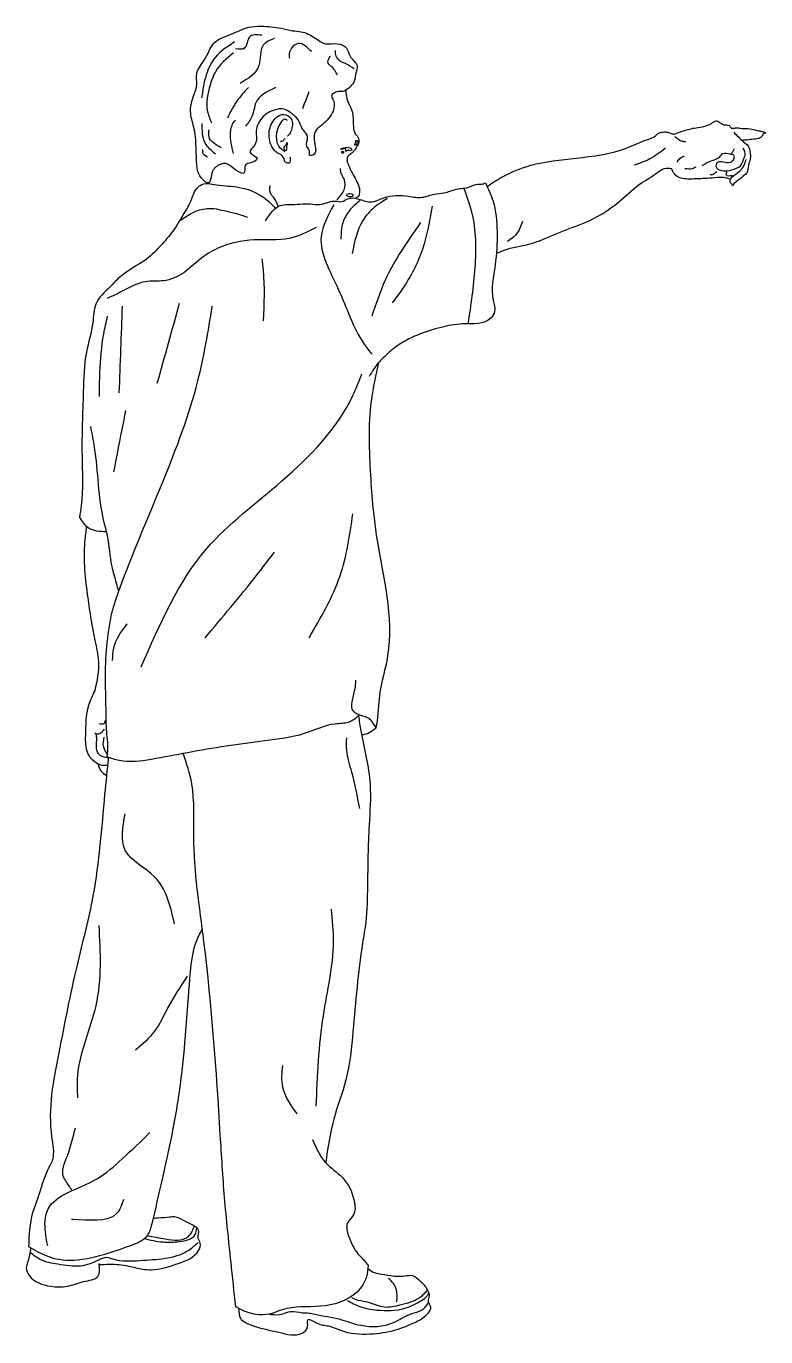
# Model space of a CAD drawing. Header units: metres. Extents: x -355 to 626, y -2 to 1737.
import ezdxf

# ---------------------------------------------------------------- set-up
doc = ezdxf.new("R2010")
doc.units = ezdxf.units.M
doc.layers.add('ceco.net 236', color=7, linetype='Continuous')

msp = doc.modelspace()

# ---------------------------------------------------------------- linework, layer by layer
at = {"layer": 'ceco.net 236'}
msp.add_line((-114.3, 1528.9), (-114.7, 1528), dxfattribs=at)
at = {"layer": 'ceco.net 236', "start_tangent": (0.904639, 0.426178), "end_tangent": (0.904639, 0.426178)}
msp.add_spline([(66.9, 1650.8), (80.1, 1664), (82.8, 1675.9), (84.1, 1683.9), (74.8, 1697.1), (70.2, 1707.7), (58.3, 1713.7), (42.4, 1713.7), (27.8, 1721.6), (9.9, 1729.6), (-1.4, 1730.9), (-16.7, 1734.2), (-43.2, 1736.9), (-59.7, 1735.5), (-83, 1726.3), (-96.2, 1721), (-105.5, 1715), (-112.1, 1704.4), (-118.8, 1691.8), (-128.7, 1674), (-128.7, 1659.4), (-134.7, 1638.9), (-136.7, 1621.6), (-132, 1600.5), (-129.4, 1572.6), (-128.8, 1556.9), (-122.7, 1535.6), (-112.8, 1528.9), (-108.8, 1541.5), (-98.9, 1552.8), (-91.6, 1554.8), (-77, 1546.1), (-65.7, 1542.2), (-64.4, 1552.1), (-55.8, 1556.1), (-48.5, 1561.4), (-57.8, 1569.3), (-51.8, 1579.3), (-49.8, 1597.8), (-40.5, 1617), (-25.9, 1625.6), (-12.7, 1626.9), (-4.7, 1622.3), (4.6, 1614.4), (9.9, 1604.4), (13.2, 1598.5), (18.5, 1589.9), (17.2, 1577.3), (21.1, 1571.3), (21.1, 1565.7), (26.8, 1566.8), (28.4, 1577.6), (29.6, 1598.8), (37.8, 1606.1), (46.3, 1614.6), (52.2, 1624.4), (52.6, 1638.5), (50.3, 1644), (58.8, 1650.2), (66.9, 1650.8)], degree=3, dxfattribs=at)
at = {"layer": 'ceco.net 236'}
for points in [[(-42.3, 1724.9), (-58.8, 1722.6), (-65.4, 1707.6), (-77.1, 1707.1)], [(-78.5, 1716), (-103.9, 1695.8), (-116.1, 1672.4), (-122.2, 1641.8)], [(-25.4, 1720.7), (-40.5, 1711.8), (-46.1, 1685), (-71, 1661.1)], [(23.5, 1703.3), (17.4, 1709), (8.4, 1714.1), (-6.1, 1700.1), (-5.7, 1694.4)], [(80.3, 1680.3), (68.6, 1687.4), (59.7, 1692.1), (55.9, 1699.1), (55.4, 1704.8)], [(-79.9, 1701.5), (-103.9, 1676.6), (-111, 1658.7), (-114.7, 1625.4), (-109.1, 1608.5)], [(58.2, 1671.9), (49.3, 1684.1), (46, 1686.9), (48.4, 1697.7)], [(-60.2, 1655.5), (-75.7, 1637.2), (-87.9, 1615.1)], [(-24, 1655.5), (-50.3, 1635.3), (-55, 1617.9), (-64, 1604.3)], [(20.2, 1649.8), (12.7, 1630.1), (11.7, 1627.3)], [(69, 1651.9), (71.8, 1636.8), (75.4, 1629.6), (79, 1614.9), (81.7, 1594.3), (85.9, 1588.1), (85.6, 1580.2), (82, 1574.3), (79.7, 1571), (71.5, 1563.5), (73.8, 1549.8), (83.9, 1530.4), (87.1, 1521.3), (86.8, 1514.1), (85.5, 1510.8), (81.9, 1508.6)], [(-11.4, 1556.5), (-15.3, 1565), (-21.9, 1568.9), (-29.1, 1577.4), (-32.4, 1597.7), (-24.5, 1614.4), (-16, 1619.7), (-5.2, 1616.4), (-1.6, 1607.9), (-2.9, 1599.7), (-5.8, 1593.5), (-8.4, 1590.9)], [(-103.9, 1567.2), (-117.5, 1581.8), (-121.3, 1608)], [(-79.9, 1568.1), (-83.7, 1595.8), (-78.5, 1610.9), (-77.1, 1612.3)], [(-11.8, 1570.1), (-19.9, 1577.7), (-22.3, 1585.1), (-22.5, 1594.1), (-15.3, 1611.3), (-12, 1613.9), (-8.7, 1612.2)], [(505.3, 1593.7), (517, 1598), (533.9, 1602.2), (554.2, 1608), (560.4, 1611.3), (564.4, 1609.7), (570.7, 1606.2), (577.7, 1605), (580.6, 1601.8), (586.1, 1602), (594, 1601.3), (605.5, 1600.8), (615.2, 1598.4), (620.4, 1597.5), (626.1, 1595.8)], [(-96.4, 1575.7), (-112.4, 1590.2), (-112.4, 1599.6)], [(-11.7, 1588.1), (-14.1, 1585), (-18.1, 1583.6)], [(82.8, 1585.6), (82, 1582), (81.2, 1579), (83.9, 1580.3), (83.5, 1582.7), (85.2, 1583.8), (84.6, 1584.8), (82.8, 1585.6)], [(256.5, 1524.4), (277.7, 1537.5), (314.4, 1552.3), (374.9, 1561.8), (440.1, 1574.8), (471, 1587.2), (480.4, 1591.7), (484.3, 1595.2), (491.1, 1596.6), (496.5, 1596.2), (500.8, 1594.5), (505.3, 1593.7)], [(505.8, 1590.6), (515.3, 1584.4), (520.4, 1584)], [(583.8, 1596.3), (596.6, 1583.7), (604.2, 1575.3), (605.5, 1568.3), (606.1, 1563.8), (603.2, 1552), (601.4, 1542.8), (596.8, 1538.2), (587.5, 1530.8), (583.6, 1527.5), (582.2, 1525.3)], [(626.3, 1595.4), (624.3, 1594.7), (623.1, 1594.7), (622.9, 1594.1), (621, 1590.6), (617.1, 1588.1), (608, 1586.8), (598.9, 1585.6), (596, 1585.6)], [(-114.2, 1563), (-120.8, 1569.5), (-120.4, 1573.3)], [(-9.2, 1582.7), (-11.5, 1578.2), (-12.3, 1577.6), (-13, 1575.1), (-10.9, 1572), (-9, 1573.6), (-9.3, 1577.2), (-8.4, 1581.5), (-9.1, 1582.7)], [(77, 1572.5), (76.2, 1574.6), (74.4, 1575.6), (70.8, 1576.2), (67.7, 1575.7), (64.2, 1575.1), (62.1, 1573.1), (69.2, 1574.1), (69.2, 1572.7), (68.9, 1571.2), (71.5, 1572), (72.8, 1572.5), (74.5, 1571.7), (77, 1572.5)], [(63.4, 1570.2), (66.2, 1570.1), (66.6, 1569.4), (64.7, 1569.1), (63.4, 1569.2), (63.4, 1570.2)], [(493.4, 1575), (472.6, 1560.9), (451.9, 1552.4)], [(542, 1552.1), (554, 1558.3), (565.2, 1563.6), (569.6, 1568.2), (578.4, 1567.4), (583.6, 1565.9), (583.3, 1560), (578.9, 1555.9), (569.9, 1556.5), (561.4, 1555.4), (560.5, 1550.1), (566.6, 1545.7), (581.3, 1546.3), (592.7, 1551.8), (597.4, 1561.5), (598.9, 1565.3), (596.2, 1575.3)], [(580.5, 1567.4), (583, 1571.1), (584.8, 1574.5)], [(-11.4, 1556.5), (-8.1, 1555.7), (-5.3, 1556.2), (-4.2, 1560.2), (-4.7, 1563.1)], [(268.9, 1435.4), (283, 1440.9), (317.4, 1449.2), (351.2, 1462.9), (386.8, 1476.5), (431.2, 1503.7), (458.5, 1526.8), (482.8, 1542.8), (491.7, 1548.1), (501.2, 1548.2)], [(579.5, 1533.7), (570.1, 1536), (555.1, 1535.4), (531.4, 1534.2), (513.8, 1535.4), (505, 1540.8), (501.2, 1548.2)], [(508.6, 1556.7), (512.8, 1561.8), (517.9, 1564.8)], [(533.4, 1550), (528.5, 1547.6), (519.9, 1547.6), (518.8, 1547.6)], [(581.6, 1537.2), (591.3, 1544.4), (594.6, 1547.7), (597.5, 1552.6), (600.4, 1560.2)], [(57, 1506.3), (66.8, 1520), (67.2, 1533.1), (63.2, 1541), (61.9, 1547.9)], [(561, 1544.3), (558.9, 1541.8), (555, 1539.9), (552.5, 1539.7)], [(582.2, 1538.4), (574, 1539.4), (575, 1544.8)], [(582.2, 1525.4), (581.3, 1527.3), (580.4, 1528), (579, 1530.1), (581.6, 1537.2)], [(-37.5, 1478.8), (-15.6, 1499.6), (-5.4, 1500.2), (22.3, 1501), (34.2, 1500.2), (48.8, 1504.2), (55.5, 1504.8), (64, 1504.2), (71.5, 1508), (86.4, 1507.4), (93.1, 1505.4), (101.6, 1503.7), (111.8, 1506), (119.6, 1509.2), (152.3, 1511.2), (170.6, 1509.9), (186.7, 1514.1), (199.2, 1515.7), (216.2, 1520.7), (233.2, 1523.6), (244.4, 1527.3), (249.8, 1527.3), (254.4, 1529)], [(-20.7, 1497.5), (-25.8, 1508.6), (-30.5, 1514.4), (-31.4, 1525.5)], [(75.2, 1510.6), (78.5, 1511.4), (78, 1514), (74.8, 1514.8), (71.5, 1514.6), (70.6, 1512.1), (75.2, 1510.6)], [(254.4, 1529), (264.5, 1504.9), (269.8, 1463.8), (267.2, 1420), (264.5, 1373), (266.5, 1358.4), (261.8, 1349.8), (224, 1341.8), (195.5, 1337.2), (135.3, 1311.2), (118.7, 1296.6), (106.1, 1282), (100.2, 1272.1)], [(53.2, 1499.8), (36.4, 1457.8), (59.1, 1388.1), (93.5, 1315), (103.6, 1301.6)], [(88, 1505.7), (73.4, 1491.6), (65.1, 1475.8), (62.6, 1454.2)], [(124.6, 1508.2), (107.1, 1496.6), (91.7, 1479.1), (77.6, 1435.1)], [(183.5, 1498.1), (170.9, 1441), (144, 1388.1), (130.5, 1369.6)], [(-146.5, 1486.5), (-162.4, 1462.2), (-178.4, 1443.7), (-197.7, 1426.1), (-226.3, 1407.6), (-243.1, 1391.7), (-262.4, 1368.2), (-266.6, 1343.8), (-275, 1304.4), (-279.2, 1251.5), (-280.9, 1167.5), (-281.9, 1100.5), (-284.4, 1085)], [(-149.8, 1479.6), (-129.9, 1491.4), (-109.6, 1495.1), (-82, 1489.6), (-73.5, 1487.7), (-61.3, 1483.3)], [(29.6, 1469.9), (-5.9, 1455.2), (-52.6, 1453.4), (-100.5, 1442.2), (-124.7, 1427.4), (-146, 1409.7), (-172.6, 1399.1), (-196.8, 1397.9), (-225.8, 1386.1), (-247.7, 1375.4)], [(168.4, 1476.3), (121.3, 1399.8), (103.6, 1352)], [(303.5, 1477.6), (295.3, 1460.9), (283.8, 1451.3)], [(-40.1, 1346.1), (-40.1, 1413.3), (-41.8, 1428.4)], [(-241.8, 956.8), (-236, 975.7), (-227.5, 999.7), (-173.3, 1133.1), (-127.3, 1266.1), (-108, 1365.2)], [(-227.6, 1365.4), (-231.9, 1250.3)], [(-151.9, 1368.8), (-181.4, 1262.9)], [(-257.9, 1245.3), (-257.1, 1277.2), (-252, 1328.4), (-247, 1352)], [(-202.4, 886.5), (-115.2, 1043.7), (-16, 1133.1), (78.4, 1246.7), (90.5, 1275.8)], [(-238.6, 1145.3), (-226, 1210), (-222.6, 1226.8)], [(-284.4, 1085), (-272.8, 1071.5), (-248.4, 1066.3)], [(20.3, 925.2), (61.5, 1007.4), (78.4, 1089.6)], [(-275, 1073.2), (-277.4, 1052.8), (-273.3, 978.2), (-263.8, 921.5), (-259.1, 893.2), (-263.8, 855.4)], [(-117.7, 925.2), (-49.9, 1007.4), (-25.7, 1038.8)], [(-247.5, 767.3), (-246.6, 783.4), (-247.8, 796.9), (-248.9, 825.4), (-248, 913.8), (-241.8, 956.8)], [(-221.3, 943.6), (-239.2, 911.5), (-240.7, 895.1)], [(-251.6, 804.1), (-256.1, 798.7), (-260.3, 797.5), (-263.8, 798.7)], [(-250.1, 815.6), (-251.9, 811.2), (-258.1, 810.9)], [(-245.5, 765.5), (-259.2, 771.3), (-261.8, 781.5), (-261.3, 791.8), (-262.1, 797)], [(87.5, 698.7), (77.1, 746.9), (70.4, 776.3), (70.4, 792.4)], [(-158.3, 545.8), (-184.6, 607.9), (-223.5, 643.1), (-223.5, 691.8)], [(29.9, 303.8), (39.4, 423.7), (52.8, 522), (50.1, 565.1)], [(-258.6, 543.5), (-262.6, 437.1), (-286.9, 344.2), (-286.9, 314.6)], [(-141.3, 476.2), (-166.9, 434.5), (-184.4, 403.5), (-210, 377.9)], [(4.7, 293.6), (-14.5, 328.8), (-14.5, 357.5)], [(-326.4, 118.3), (-330, 147.9), (-325.8, 167.4), (-300.9, 188.2), (-261.2, 207.1), (-227.5, 233.7), (-190.7, 268.6)], [(-294.4, 192.3), (-302.7, 204.7), (-305.1, 208.9), (-300.3, 237.9), (-289.7, 275.1)], [(-225.7, 179.9), (-234.6, 161.5), (-293.2, 153.2), (-295, 153.2)], [(-258.1, 93.3), (-244.3, 93.9), (-219.1, 91.5), (-200.1, 87.2), (-189.6, 86.6), (-153.1, 94.9), (-126.4, 111.9), (-124.1, 121.8), (-126.8, 129), (-126.4, 139.2), (-132, 144.5), (-146.2, 152), (-158.3, 156.6), (-164.6, 156.3), (-179.4, 155), (-186.7, 154.6)], [(-188.4, 147.4), (-195.3, 130.6), (-216.4, 118.5), (-271.4, 101.6), (-311.4, 100), (-339.2, 110), (-351.3, 116.8)], [(-198.1, 127.8), (-173.8, 123.4), (-151.4, 124.1), (-130.7, 133.3), (-128.7, 142.2)], [(-194.4, 131.9), (-169.9, 127.4), (-140.2, 130.3), (-134.6, 137.6), (-132.2, 144.6)], [(-126.8, 122.5), (-141.2, 111), (-170.5, 101.4), (-204.2, 98.4), (-239.4, 100.4), (-248.3, 102.7), (-259.1, 99.1), (-282.5, 91.5), (-313.1, 93.8), (-335.5, 99.8), (-349.8, 109.7)], [(-348.9, 115.4), (-352.8, 97.1), (-354.8, 88.9), (-351, 78.7), (-322.4, 64.7), (-300.4, 64.7), (-278.8, 70.8), (-259.8, 77.8), (-258.3, 94.8)], [(98.7, 92.4), (96.6, 77.3), (84, 57), (34.9, 38.1), (-15.2, 33.4), (-28.4, 28.7), (-63.3, 30.6), (-76.9, 37.5)], [(136.9, 43.8), (135.6, 61.9), (132.3, 68.4), (125.7, 75)], [(70.9, 45.9), (87.8, 37.6), (110.4, 33.1), (147.5, 35.5), (169.5, 45.8), (176.9, 51.8), (179.3, 56.1)], [(177.5, 59.7), (171.8, 53.4), (166.8, 49.2), (141, 39.7), (120.2, 36.8), (99.4, 43), (85.6, 45.9), (76.9, 49.2)]]:
    msp.add_spline(points, degree=3, dxfattribs=at)
for points, knots in [([(-146.5, 1486.5), (-143.1, 1491.9), (-135.9, 1503.6), (-132, 1518.9), (-119.8, 1530.1), (-98.6, 1524.7), (-70.6, 1525), (-42.4, 1513.6), (-28.8, 1500.5), (-24.4, 1495.2)], [0, 0, 0, 0, 19.055254, 41.289772, 45.206286, 67.335494, 97.743105, 132.925921, 153.796788, 153.796788, 153.796788, 153.796788]), ([(231.6, 1342), (235.3, 1366.7), (242.5, 1415.5), (242.3, 1477.7), (229.8, 1511.4), (225.9, 1522)], [0.927746, 0.927746, 0.927746, 0.927746, 76.168333, 149.373508, 183.383163, 183.383163, 183.383163, 183.383163]), ([(112.7, 1290.3), (108.9, 1273.9), (98.2, 1227.7), (100.5, 1150.1), (109.7, 1036.2), (138.2, 935.1), (112.1, 854), (112.1, 821.2), (109.2, 806.7), (108.8, 805.1)], [0, 0, 0, 0, 43.291049, 141.910923, 230.014684, 388.674661, 442.079553, 481.187151, 486.28494, 486.28494, 486.28494, 486.28494]), ([(-232.2, 987), (-233.1, 990.5), (-236.1, 1001.5), (-243.5, 1025.7), (-244.7, 1054.1), (-259.5, 1105.4), (-259, 1155), (-267.4, 1196.3), (-269.2, 1205.5)], [4.000793, 4.000793, 4.000793, 4.000793, 14.832334, 38.22454, 79.620106, 99.321653, 197.894528, 225.913878, 225.913878, 225.913878, 225.913878]), ([(-263.8, 855.4), (-267, 848.8), (-276, 830.1), (-276.2, 801.6), (-277, 773.4), (-265.1, 760.6), (-254.7, 755.6), (-249.2, 756.1), (-246.4, 756.4)], [0, 0, 0, 0, 21.755524, 61.640681, 85.139586, 102.215187, 110.653087, 118.683246, 118.683246, 118.683246, 118.683246]), ([(109, 806.1), (106.1, 811.1), (100.3, 820.7), (87.1, 821.8), (72.6, 831.6), (81.7, 851.4), (82.3, 865), (82.4, 869.1)], [0.609943, 0.609943, 0.609943, 0.609943, 17.108413, 32.395939, 37.433169, 67.0052, 79.639823, 79.639823, 79.639823, 79.639823]), ([(87.5, 822.6), (82.7, 818.7), (73.2, 811.1), (45.9, 811.9), (11.4, 794.3), (-55.2, 786.8), (-123.2, 776.6), (-186.4, 763.8), (-223.6, 758.6), (-242.3, 765.4), (-247.5, 767.3)], [0.217217, 0.217217, 0.217217, 0.217217, 18.154194, 35.625167, 78.594119, 131.739589, 235.199919, 284.539587, 327.1154, 343.731442, 343.731442, 343.731442, 343.731442]), ([(85.9, 821.4), (86.9, 814.8), (91.5, 784.6), (104.5, 737), (98.8, 667.7), (98, 606.8), (97.2, 554.3), (86, 490.4), (80.3, 420.6), (72.8, 341.2), (50.5, 285.5), (45.2, 248), (42.5, 228.5)], [0, 0, 0, 0, 19.921807, 91.722136, 146.033906, 226.761125, 275.16759, 303.186095, 420.821581, 485.911402, 540.66866, 599.299668, 599.299668, 599.299668, 599.299668]), ([(108.8, 805.1), (106.1, 802.8), (100.6, 798.2), (93.6, 796.7), (90.1, 795.9)], [0.69466, 0.69466, 0.69466, 0.69466, 11.282648, 21.807917, 21.807917, 21.807917, 21.807917]), ([(-247.2, 770.7), (-249.5, 774.2), (-253.9, 781.1), (-252.2, 789.2), (-251.4, 793.2)], [0.269115, 0.269115, 0.269115, 0.269115, 12.132155, 24.000218, 24.000218, 24.000218, 24.000218]), ([(-351.3, 116.8), (-350.7, 132.3), (-349.9, 154.9), (-336.6, 187.9), (-330.7, 212.2), (-315.8, 236.8), (-328.1, 291.3), (-310.6, 376.6), (-290.2, 483.3), (-259.8, 595.8), (-253.6, 689), (-247.1, 750.2), (-245.4, 766.5)], [0, 0, 0, 0, 45.933588, 67.0016, 105.993699, 121.275432, 150.668777, 263.383957, 382.126667, 476.623698, 612.105819, 661.313252, 661.313252, 661.313252, 661.313252]), ([(-76.9, 37.5), (-79, 57.2), (-84.1, 105.5), (-92.3, 181.4), (-100.8, 323.5), (-111.7, 483.6), (-135.8, 637.7), (-130.4, 722.8), (-142, 758.4), (-146.5, 771.7)], [3.161452, 3.161452, 3.161452, 3.161452, 62.617221, 148.890283, 232.106396, 489.650216, 629.871958, 699.711941, 741.493367, 741.493367, 741.493367, 741.493367]), ([(-259.9, 758.3), (-258.8, 754.9), (-256.8, 748.1), (-250.9, 744.2), (-247.9, 742.3)], [0.130304, 0.130304, 0.130304, 0.130304, 10.511351, 20.688995, 20.688995, 20.688995, 20.688995]), ([(-121.3, 538.8), (-124.6, 533), (-133.9, 515.3), (-141, 449.1), (-144.8, 366.1), (-159.5, 274.4), (-174, 208.5), (-183.7, 167.2), (-188.4, 147.4)], [5.268051, 5.268051, 5.268051, 5.268051, 25.219853, 65.030414, 201.439315, 276.636536, 342.82633, 403.836999, 403.836999, 403.836999, 403.836999]), ([(24.9, 259.6), (29.7, 248.5), (38.4, 228), (68.3, 209.5), (80.6, 183.8), (82.4, 159.6), (67.8, 148.8), (73.3, 127.6), (82, 109.3), (94.4, 98.7), (98.2, 93.1), (98.7, 92.4)], [0, 0, 0, 0, 35.285308, 65.349055, 101.219375, 118.393313, 131.662965, 148.957503, 175.961035, 193.815307, 196.429422, 196.429422, 196.429422, 196.429422]), ([(-72.8, 35.2), (-72.8, 32.5), (-72.7, 28.1), (-70.9, 21), (-63.4, 15.8), (-46.6, 9), (-21.7, 4.8), (6.2, -3.7), (20.2, 9.2), (16.4, 25), (34.2, 12.2), (47.4, 13), (69.6, 1.9), (99.6, 0.1), (133.5, 5), (159.1, 15.4), (175.3, 24.2), (184.4, 36.3), (177.1, 44.4), (181.4, 52), (177.5, 60.2), (173.4, 67.2), (165.7, 72.5), (158.8, 80.3), (147.7, 77.6), (138.1, 77.3), (126.3, 78.5), (115.7, 80.5), (105, 82.7), (100.8, 85.9), (98.3, 87.9)], [1.194044, 1.194044, 1.194044, 1.194044, 9.370893, 14.270706, 22.520481, 34.809997, 69.28609, 100.616263, 111.84986, 120.591598, 134.43414, 150.944158, 165.94199, 205.227646, 239.784351, 268.379479, 286.382326, 297.540967, 305.571895, 313.159096, 320.129266, 331.203821, 337.116965, 348.435371, 359.265501, 368.432139, 377.62703, 394.528937, 400.990179, 410.165317, 410.165317, 410.165317, 410.165317]), ([(179, 44.1), (176.2, 39.5), (170.8, 31), (151.3, 27.8), (128.6, 11), (93.1, 8.8), (60.3, 22.3), (36.7, 24.9), (20, 29.1), (9.3, 28.6), (-4, 32.7), (-18.5, 25.4), (-28.7, 26.6), (-33.7, 27.5)], [1.198476, 1.198476, 1.198476, 1.198476, 16.503013, 30.271682, 57.031902, 100.267315, 128.562042, 163.176039, 170.800557, 179.923289, 195.242846, 210.645746, 225.629515, 225.629515, 225.629515, 225.629515])]:
    msp.add_open_spline(points, degree=3, knots=knots, dxfattribs=at)

doc.saveas('drawing.dxf')
